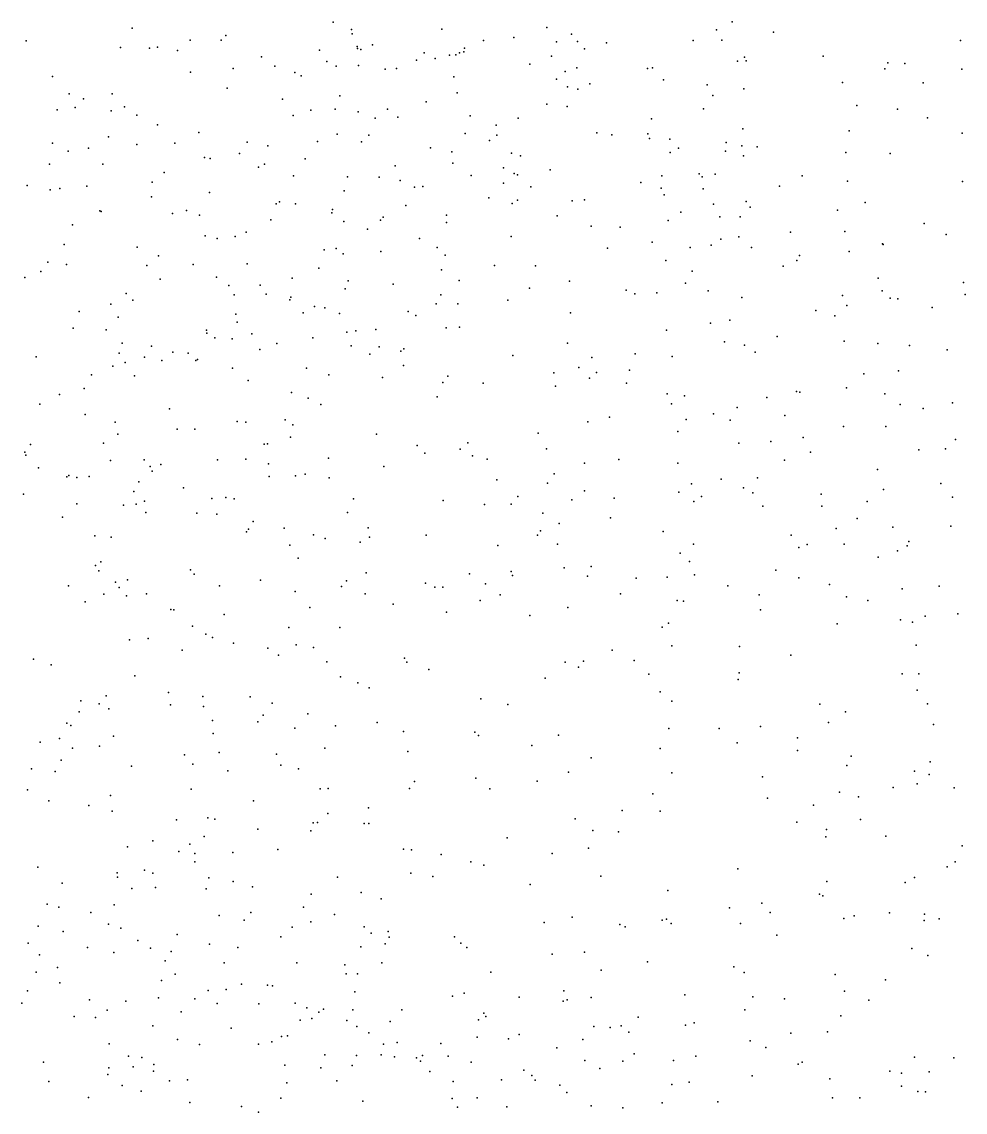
# Model space of a CAD drawing. Header units: metres. Extents: x -25 to 25, y -27.8 to 27.8.
# Drawn here: x 0.059 to 0.748, y -3.174 to -2.377 of the extents above; entities that cross this region are included whole.
import ezdxf

# ---------------------------------------------------------------- set-up
doc = ezdxf.new("R2010")
doc.units = ezdxf.units.M

msp = doc.modelspace()

# ---------------------------------------------------------------- linework, layer by layer
for p in [(0.2868, -2.3776, -12.3196), (0.4429, -2.3816, -3.4377), (0.5781, -2.3774, 13.6776), (0.14, -2.382, -3.659), (0.2084, -2.3874, -12.1703), (0.3002, -2.383, 7.3956), (0.3006, -2.3862, 13.1654), (0.366, -2.3828, 6.8593), (0.4187, -2.3889, -5.244), (0.4608, -2.3864, 12.3954), (0.5667, -2.3832, -1.1589), (0.6083, -2.385, 23.9233), (0.0624, -2.3914, 4.4043), (0.1313, -2.3961, -11.9803), (0.1525, -2.3967, 3.3516), (0.1584, -2.396, 23.1908), (0.1822, -2.3907, 7.5345), (0.2048, -2.3909, 4.2791), (0.3043, -2.3955, 14.4836), (0.3045, -2.3968, 14.8569), (0.3069, -2.3977, -3.5644), (0.3155, -2.3942, 11.1503), (0.3827, -2.3967, 3.5155), (0.3966, -2.3911, 4.0295), (0.4498, -2.392, -0.9037), (0.4653, -2.3918, 12.1885), (0.4704, -2.3971, 23.4283), (0.4865, -2.3927, 14.8208), (0.5497, -2.391, -5.3579), (0.5707, -2.3908, -3.3349), (0.7449, -2.3911, -1.8965), (0.173, -2.3983, -12.0713), (0.2344, -2.4031, 6.6756), (0.2767, -2.3981, 6.7388), (0.3477, -2.4054, 3.4422), (0.3531, -2.4, -12.3944), (0.3613, -2.4042, 13.4204), (0.3717, -2.4018, 4.1111), (0.3763, -2.4015, 14.7401), (0.3791, -2.4, 14.3597), (0.3821, -2.3994, 6.9372), (0.4461, -2.4026, 14.2556), (0.5873, -2.4032, 13.7772), (0.6446, -2.4026, -12.6875), (0.2138, -2.4114, 14.4347), (0.2441, -2.4097, -28.3777), (0.2822, -2.4064, 12.9507), (0.2889, -2.4098, -5.2051), (0.3053, -2.4092, 4.1973), (0.3248, -2.412, 25.1757), (0.3329, -2.4114, 23.2233), (0.4305, -2.4084, 12.0042), (0.4647, -2.4111, 3.7874), (0.5164, -2.4115, -1.0328), (0.5201, -2.411, 10.7608), (0.582, -2.4062, -12.6293), (0.5883, -2.406, -1.5492), (0.6896, -2.4118, 10.6541), (0.692, -2.4073, 24.1301), (0.7044, -2.4078, 24.3535), (0.7459, -2.4119, 14.9992), (0.0816, -2.4174, -0.5293), (0.1826, -2.4143, 25.4017), (0.2587, -2.4145, 14.9541), (0.2634, -2.4168, 13.039), (0.3749, -2.4177, 7.2147), (0.4498, -2.4193, 24.9933), (0.4563, -2.4137, 23.3423), (0.528, -2.4197, 24.8799), (0.2092, -2.4258, -5.1593), (0.3773, -2.4292, 12.5926), (0.4579, -2.425, 3.9692), (0.4654, -2.4266, 3.6071), (0.4743, -2.4226, -5.3164), (0.56, -2.4235, 23.637), (0.5867, -2.4264, 10.6831), (0.6589, -2.4217, -3.2795), (0.7177, -2.4219, -3.2185), (0.094, -2.43, -11.7922), (0.1044, -2.4337, 23.127), (0.1252, -2.4301, -5.1334), (0.2497, -2.434, 3.334), (0.2916, -2.4315, 11.5185), (0.3547, -2.4358, -0.82), (0.564, -2.4313, 13.8685), (0.0852, -2.4416, 15.1643), (0.0982, -2.44, 6.5625), (0.1246, -2.4425, 4.4231), (0.1343, -2.4395, 25.4951), (0.2705, -2.4419, 11.259), (0.2882, -2.4412, 12.781), (0.3051, -2.4432, 23.1394), (0.3264, -2.4411, 10.9875), (0.4429, -2.4376, 4.0696), (0.4576, -2.4393, -12.4704), (0.5572, -2.4409, -1.2017), (0.6692, -2.4386, -23.4595), (0.6989, -2.4413, 24.0066), (0.1433, -2.4457, 3.2644), (0.1583, -2.4526, -11.9308), (0.2574, -2.4459, 4.3086), (0.3173, -2.4477, 6.8453), (0.334, -2.4471, -12.2949), (0.3867, -2.446, 25.0982), (0.4058, -2.453, -12.3964), (0.4219, -2.4478, 12.1121), (0.5192, -2.4484, 14.0113), (0.7209, -2.4475, -24.4293), (0.1887, -2.4583, -12.0011), (0.2897, -2.4594, -3.6344), (0.3127, -2.4601, 12.6717), (0.3831, -2.4591, 13.5578), (0.4064, -2.4603, 23.163), (0.4794, -2.4586, 3.5302), (0.4902, -2.4599, 23.2547), (0.5165, -2.4593, 13.7506), (0.586, -2.4556, 24.7863), (0.6636, -2.4571, 24.6006), (0.7461, -2.4588, -23.918), (0.0818, -2.466, -3.7516), (0.1227, -2.4615, -0.6096), (0.1432, -2.467, 6.6266), (0.171, -2.4661, -3.7203), (0.224, -2.4653, 13.1788), (0.2391, -2.468, 13.3029), (0.2754, -2.4648, -12.1703), (0.3074, -2.4652, 14.2497), (0.4009, -2.4642, -22.9136), (0.5179, -2.4626, 3.929), (0.5326, -2.4632, 3.7664), (0.5739, -2.4655, -1.5007), (0.5853, -2.4681, -12.5585), (0.5964, -2.4687, -5.3861), (0.0932, -2.4719, 14.2941), (0.108, -2.4698, 7.5353), (0.1928, -2.4766, 4.4075), (0.1968, -2.4772, -0.6895), (0.2184, -2.4736, 7.4291), (0.3579, -2.4695, 3.3484), (0.3734, -2.4723, 11.9561), (0.4169, -2.4734, 12.2881), (0.4236, -2.4752, 13.6329), (0.533, -2.4729, -1.1431), (0.5389, -2.4698, -3.4302), (0.5732, -2.472, -1.421), (0.5864, -2.4753, 23.4343), (0.6612, -2.473, 23.7394), (0.6937, -2.4735, 15.0272), (0.0795, -2.4813, -5.2202), (0.1184, -2.4813, 3.2052), (0.2323, -2.4835, -5.2559), (0.2366, -2.4813, -12.0743), (0.2662, -2.4775, 11.6067), (0.332, -2.4825, 7.2283), (0.3742, -2.4807, 12.5104), (0.4111, -2.4842, 12.1984), (0.1633, -2.4875, -11.8692), (0.2577, -2.4899, 11.0831), (0.2972, -2.4906, 7.3167), (0.3204, -2.4908, 6.9022), (0.3875, -2.4896, 14.1627), (0.4189, -2.4881, 4.1946), (0.4215, -2.4893, -0.9314), (0.4453, -2.4855, 3.4031), (0.5267, -2.4899, 3.9929), (0.5542, -2.4884, 14.9674), (0.5562, -2.4907, 3.6217), (0.5657, -2.4886, 3.6941), (0.6293, -2.4899, 23.5084), (0.0633, -2.4969, -0.5569), (0.0799, -2.5002, -11.6833), (0.087, -2.4992, 25.593), (0.1068, -2.4975, 4.5123), (0.1546, -2.4945, -5.2345), (0.2948, -2.501, 4.3481), (0.3356, -2.4934, 6.9757), (0.3462, -2.4983, 10.8705), (0.3523, -2.4976, 4.2904), (0.4111, -2.4954, 14.9228), (0.4311, -2.498, -3.5581), (0.5115, -2.4949, 4.065), (0.5263, -2.499, 24.9188), (0.5569, -2.4995, -1.3236), (0.6128, -2.4975, -1.6799), (0.6624, -2.4939, -12.5879), (0.7465, -2.494, 24.4119), (0.154, -2.5053, -11.801), (0.1965, -2.502, -22.5023), (0.2475, -2.509, 6.8002), (0.4004, -2.506, -15.4782), (0.4214, -2.5077, 10.7674), (0.4613, -2.5082, -12.3818), (0.4703, -2.5074, 23.1296), (0.5285, -2.5039, -12.463), (0.5883, -2.5087, 23.3188), (0.1163, -2.5156, 15.2205), (0.1173, -2.5161, 22.9921), (0.1795, -2.5153, 13.0167), (0.245, -2.5105, 13.3888), (0.2591, -2.5105, 12.7156), (0.2858, -2.517, 25.2731), (0.2863, -2.5146, -3.6853), (0.3397, -2.5116, 3.2782), (0.4175, -2.5102, 3.3369), (0.5406, -2.5165, -1.2385), (0.5646, -2.5107, 10.6342), (0.5913, -2.5127, -1.6109), (0.6551, -2.5149, -1.7463), (0.6753, -2.5095, -21.0958), (0.1693, -2.5175, 4.4831), (0.189, -2.5186, 13.2481), (0.2413, -2.5221, 7.3627), (0.2946, -2.5233, 14.1727), (0.3213, -2.5222, 11.8889), (0.3232, -2.5201, -12.1673), (0.3695, -2.5186, -0.8769), (0.3695, -2.524, 23.0499), (0.4503, -2.5191, 13.832), (0.5315, -2.5225, -3.4861), (0.5692, -2.52, 3.5589), (0.5841, -2.52, 3.9305), (0.7185, -2.5248, 23.6392), (0.0964, -2.5257, -5.2866), (0.2231, -2.5312, 11.4806), (0.3118, -2.5289, 12.573), (0.4752, -2.5266, -1.0384), (0.4963, -2.5275, 10.6828), (0.6209, -2.5312, 3.8196), (0.6605, -2.5306, 24.6691), (0.7344, -2.5329, -12.5856), (0.0902, -2.5401, -0.62), (0.1932, -2.5337, -3.7673), (0.2019, -2.5357, 15.161), (0.2152, -2.5342, 3.1712), (0.3499, -2.5356, -3.6588), (0.4168, -2.5343, 4.2738), (0.5197, -2.5384, -5.381), (0.5629, -2.5406, 3.4792), (0.57, -2.5363, 4.0294), (0.5831, -2.5345, 23.2342), (0.688, -2.5396, 23.4682), (0.6886, -2.5402, -23.6933), (0.1436, -2.542, 6.6869), (0.1592, -2.5483, 14.2053), (0.2801, -2.5441, 11.7975), (0.289, -2.543, 3.2038), (0.2941, -2.5469, 4.4094), (0.3215, -2.5453, 7.0482), (0.3626, -2.5424, 12.0569), (0.3686, -2.5479, 15.0081), (0.4871, -2.5427, 4.1888), (0.5476, -2.5422, 4.103), (0.5924, -2.5423, -5.3976), (0.6273, -2.5482, 3.6305), (0.6636, -2.5451, -12.5273), (0.0782, -2.5529, 15.2889), (0.092, -2.5546, 7.4855), (0.1506, -2.5555, 3.1205), (0.1844, -2.5546, -5.3078), (0.2238, -2.5542, -11.8964), (0.4047, -2.5555, 3.2581), (0.4346, -2.5556, -3.6081), (0.5298, -2.5517, -12.3993), (0.6154, -2.5559, -15.4325), (0.6255, -2.5519, -3.4236), (0.0615, -2.5642, 6.6222), (0.0732, -2.5599, -11.6002), (0.2016, -2.564, 12.8), (0.2569, -2.5648, 10.9886), (0.2762, -2.5574, 6.8909), (0.3658, -2.5585, 12.4097), (0.5489, -2.5595, -1.4442), (0.6849, -2.5646, 23.3718), (0.1604, -2.5655, 4.5544), (0.2105, -2.5701, 25.424), (0.2335, -2.5699, 14.1245), (0.2955, -2.5725, 14.0425), (0.2977, -2.5667, -12.0514), (0.3305, -2.569, 22.9678), (0.3787, -2.5664, -0.9298), (0.4301, -2.5721, 25.0849), (0.4593, -2.567, -12.2951), (0.5441, -2.5683, 15.0505), (0.7472, -2.5679, -1.8385), (0.1356, -2.5759, -0.691), (0.1403, -2.5807, -11.6882), (0.2145, -2.5769, -11.8203), (0.2377, -2.5763, 4.4962), (0.2551, -2.5806, 3.1306), (0.2557, -2.5785, -0.8003), (0.3654, -2.5768, 13.7555), (0.4144, -2.5808, 4.3376), (0.5007, -2.5735, -1.198), (0.507, -2.5762, 24.973), (0.5231, -2.5753, -1.2934), (0.5607, -2.5739, 3.4133), (0.5853, -2.5788, -24.5743), (0.6587, -2.5773, 3.6939), (0.6878, -2.574, 15.1225), (0.6935, -2.5794, -3.3717), (0.6992, -2.5797, 24.5908), (0.7484, -2.5766, -3.3126), (0.1243, -2.5836, 13.1023), (0.2731, -2.5854, 25.3248), (0.2806, -2.5864, -25.0251), (0.3619, -2.5834, 25.1968), (0.3777, -2.5835, -12.1606), (0.6394, -2.5884, -24.1906), (0.662, -2.5847, -1.7462), (0.7242, -2.586, -12.5164), (0.1011, -2.5891, 3.0633), (0.1296, -2.5932, 12.9943), (0.2156, -2.591, -25.3081), (0.2167, -2.5969, 22.906), (0.2649, -2.59, 7.1709), (0.2914, -2.5905, 13.5973), (0.3414, -2.5891, 3.1679), (0.347, -2.5919, -5.3517), (0.46, -2.5899, -1.088), (0.5766, -2.5954, 23.1239), (0.6532, -2.5921, 3.9409), (0.0968, -2.6011, -25.4918), (0.1208, -2.6025, 13.1852), (0.1943, -2.6027, -0.7639), (0.1944, -2.6048, -11.7546), (0.2966, -2.6041, -11.9816), (0.3032, -2.6032, -3.7358), (0.318, -2.6021, 10.8442), (0.3692, -2.6009, 12.2204), (0.3791, -2.6005, 4.3973), (0.5303, -2.6027, 3.3412), (0.5624, -2.5976, -23.2493), (0.1327, -2.6122, -5.3576), (0.2002, -2.6083, 11.149), (0.2129, -2.6091, 11.5992), (0.2273, -2.6053, 7.2508), (0.2455, -2.6125, 7.0121), (0.2718, -2.6083, 15.1794), (0.4579, -2.6121, 3.2433), (0.5727, -2.6112, -12.3653), (0.6111, -2.6073, -1.6798), (0.6599, -2.6107, 24.7018), (0.6845, -2.6125, 3.77), (0.1304, -2.6194, -11.6281), (0.154, -2.6144, 14.1162), (0.1697, -2.6187, 13.4059), (0.1809, -2.6195, -28.2338), (0.2331, -2.6168, 11.6967), (0.2998, -2.6141, 12.5039), (0.3136, -2.6202, 13.8914), (0.3204, -2.6148, -0.9087), (0.3361, -2.6181, 4.4578), (0.3383, -2.6163, 15.1262), (0.5073, -2.62, -1.3544), (0.5872, -2.6137, 24.8481), (0.5951, -2.6187, 10.5627), (0.7077, -2.614, -5.4605), (0.7353, -2.6171, 23.3243), (0.0699, -2.6222, 7.4219), (0.1347, -2.6262, 4.6497), (0.149, -2.6225, 12.8355), (0.1617, -2.6249, -3.8365), (0.1863, -2.6248, 11.2882), (0.1876, -2.6242, 4.5949), (0.3381, -2.6286, 25.2655), (0.4179, -2.6213, 15.0769), (0.4756, -2.6227, 10.6546), (0.5344, -2.6219, -1.5201), (0.1101, -2.6352, 13.2754), (0.1258, -2.629, 7.362), (0.1415, -2.6361, 6.8256), (0.2132, -2.6304, 6.9524), (0.2673, -2.6304, -0.8586), (0.2836, -2.6353, 4.5238), (0.3705, -2.6363, 22.92), (0.448, -2.6338, -12.1812), (0.4661, -2.6299, -24.7515), (0.4791, -2.6336, -5.3876), (0.5032, -2.6319, -28.9259), (0.6744, -2.6347, 3.5572), (0.6996, -2.6323, 3.8503), (0.2246, -2.6395, 13.5492), (0.3228, -2.6372, 12.0816), (0.3669, -2.6409, -1.0022), (0.3962, -2.6414, -12.0984), (0.4492, -2.6437, -1.2033), (0.4739, -2.6377, -1.2834), (0.5011, -2.6413, -12.2401), (0.0868, -2.6497, 14.0796), (0.1048, -2.6454, 12.9268), (0.2564, -2.6482, 25.3938), (0.2685, -2.6523, 13.6762), (0.3627, -2.6513, 10.7511), (0.5307, -2.6493, 3.2809), (0.5434, -2.6506, 15.1371), (0.6035, -2.6519, 3.3637), (0.6252, -2.6474, 4.1359), (0.6277, -2.6479, -3.4923), (0.6618, -2.6449, 4.0583), (0.6897, -2.6492, -12.4147), (0.0724, -2.6568, 13.0893), (0.1673, -2.6602, 7.235), (0.2778, -2.6571, -11.8222), (0.5338, -2.6564, 4.2808), (0.5819, -2.6592, 4.2173), (0.701, -2.6571, 15.205), (0.7177, -2.6599, 3.6705), (0.7391, -2.6558, -1.8386), (0.1056, -2.6643, -15.5331), (0.2516, -2.6682, 22.8501), (0.4887, -2.6663, 25.0413), (0.5445, -2.668, 23.0057), (0.5646, -2.6637, -1.5888), (0.5768, -2.6685, -12.2901), (0.6167, -2.6651, -23.5077), (0.1274, -2.6698, -11.5688), (0.1728, -2.675, 11.4591), (0.1856, -2.6751, 7.0419), (0.2166, -2.6695, -5.3786), (0.2229, -2.67, 25.4727), (0.2573, -2.6718, 11.8874), (0.4728, -2.6697, 4.3736), (0.6596, -2.6731, 3.4238), (0.6905, -2.6731, -3.4394), (0.1295, -2.6786, 22.8396), (0.2556, -2.6808, -11.7575), (0.3183, -2.6787, 12.3082), (0.4365, -2.678, 3.1266), (0.5385, -2.6766, 24.9698), (0.6065, -2.684, -21.3096), (0.63, -2.6811, -5.4244), (0.7414, -2.6825, 23.2037), (0.0616, -2.6917, -11.4484), (0.0656, -2.6861, 12.9995), (0.1189, -2.6853, 2.9331), (0.2364, -2.6859, 13.8277), (0.2387, -2.6856, 15.2898), (0.3482, -2.6869, 3.0406), (0.3796, -2.6896, -11.984), (0.385, -2.6849, -5.3797), (0.4426, -2.6894, 22.9044), (0.5831, -2.6853, -3.5656), (0.6354, -2.6918, 24.7646), (0.7146, -2.6901, 4.0029), (0.734, -2.6894, 3.9034), (0.0622, -2.6941, 13.2254), (0.124, -2.6979, 6.962), (0.1487, -2.6973, 4.718), (0.2023, -2.6973, 11.0242), (0.223, -2.697, -3.8514), (0.2395, -2.7004, 2.9574), (0.2834, -2.6963, 12.4465), (0.3536, -2.6926, -1.049), (0.3885, -2.6946, 15.1671), (0.3993, -2.6969, -1.1701), (0.4704, -2.6998, -1.4385), (0.4953, -2.6971, -22.7097), (0.5386, -2.6998, -3.6196), (0.6165, -2.6976, -1.7165), (0.0715, -2.7033, 13.3175), (0.1531, -2.7022, 13.5133), (0.1544, -2.7056, 11.266), (0.1608, -2.7008, 15.3718), (0.2663, -2.7079, 11.9811), (0.3238, -2.7023, 4.5619), (0.4482, -2.7077, 10.6394), (0.6844, -2.7044, -1.7873), (0.0923, -2.7098, 15.4232), (0.0937, -2.7088, 7.2213), (0.0996, -2.7104, 13.9829), (0.1086, -2.7097, -0.779), (0.1449, -2.7134, -3.8996), (0.24, -2.7095, 4.6429), (0.2591, -2.709, -0.9456), (0.2837, -2.7106, 10.8343), (0.4064, -2.7121, -1.2391), (0.4432, -2.7144, 4.4639), (0.5485, -2.715, -12.1851), (0.5702, -2.7116, 15.2177), (0.5968, -2.7106, 10.5222), (0.7307, -2.7147, 24.5955), (0.0605, -2.7226, 12.9129), (0.1411, -2.7205, -21.4837), (0.1774, -2.7178, 13.9399), (0.4217, -2.7242, -1.344), (0.4704, -2.72, -12.0682), (0.5393, -2.721, 4.3523), (0.5559, -2.7243, -5.4107), (0.5865, -2.7179, -1.6557), (0.5932, -2.7215, 4.2865), (0.6431, -2.7225, 15.2828), (0.6888, -2.7191, 10.467), (0.0995, -2.7295, 12.8051), (0.1335, -2.7306, -11.5167), (0.1429, -2.7297, 2.8787), (0.1489, -2.7277, 12.7179), (0.1981, -2.7256, 13.7549), (0.2084, -2.7249, -11.6412), (0.2143, -2.7259, 12.5822), (0.3015, -2.7258, 25.3898), (0.367, -2.7271, -11.8854), (0.3972, -2.7301, 4.5336), (0.4167, -2.7297, 25.2059), (0.4611, -2.7267, 25.109), (0.4921, -2.7255, 15.2539), (0.5503, -2.7279, -22.9396), (0.6005, -2.7313, -24.0134), (0.6438, -2.7313, 15.3744), (0.6767, -2.7279, -12.2957), (0.7392, -2.7248, 3.5488), (0.0891, -2.7392, 13.3979), (0.1498, -2.7359, 13.8602), (0.1871, -2.7363, 11.6587), (0.2017, -2.7372, -0.9076), (0.2971, -2.7359, 15.353), (0.44, -2.7364, -25.1779), (0.4892, -2.7398, 15.4081), (0.6696, -2.7402, 15.4639), (0.2248, -2.7481, 25.5264), (0.2282, -2.7425, 15.4657), (0.2509, -2.7474, 22.7876), (0.3124, -2.7471, 15.4893), (0.4518, -2.7438, -1.5011), (0.6542, -2.7475, 15.6125), (0.6955, -2.7465, 4.1538), (0.7379, -2.7458, 4.0798), (0.1126, -2.7529, 4.8292), (0.1245, -2.7539, 15.5244), (0.2234, -2.75, 4.7027), (0.2723, -2.7523, 2.9086), (0.2809, -2.7549, 12.0644), (0.3132, -2.7539, -1.0732), (0.3547, -2.7525, 2.9575), (0.4359, -2.7524, 22.8474), (0.4383, -2.7492, 15.5258), (0.5277, -2.7497, 15.6377), (0.6214, -2.7525, 3.2572), (0.2552, -2.7598, -1.0053), (0.3065, -2.7575, -3.8438), (0.4071, -2.76, 15.6684), (0.4505, -2.759, -11.9696), (0.5499, -2.7589, 3.1567), (0.6268, -2.7614, 15.7366), (0.633, -2.7593, -5.433), (0.6599, -2.7589, 23.0304), (0.6989, -2.7638, -5.4696), (0.706, -2.7602, 15.7034), (0.7072, -2.7571, 3.3924), (0.117, -2.772, 13.7624), (0.2611, -2.7692, 15.6413), (0.5401, -2.7656, -1.6302), (0.547, -2.7718, 4.4021), (0.6849, -2.7686, 24.6764), (0.1132, -2.7747, 13.6398), (0.1156, -2.7785, -0.8621), (0.1826, -2.7778, 11.0708), (0.3109, -2.7799, -1.1446), (0.4167, -2.7789, -15.6234), (0.4554, -2.7763, -21.4359), (0.4751, -2.7753, -3.736), (0.6101, -2.7779, 24.8596), (0.1278, -2.7869, -3.9576), (0.1364, -2.7851, 2.8), (0.1853, -2.7809, -5.4137), (0.2337, -2.7854, 11.8925), (0.2965, -2.7859, -11.6928), (0.3543, -2.7876, -1.2962), (0.3863, -2.7806, -1.3704), (0.4178, -2.782, 15.7669), (0.4726, -2.7824, 3.0282), (0.508, -2.7838, -5.4118), (0.5306, -2.7831, 10.5595), (0.5507, -2.7814, 22.9058), (0.6268, -2.7836, 10.4851), (0.0934, -2.7895, 15.6877), (0.1192, -2.7956, -5.4488), (0.1305, -2.7907, 11.3384), (0.1504, -2.7954, -0.9277), (0.2037, -2.7894, 10.9718), (0.2589, -2.7937, 2.8398), (0.2928, -2.79, -27.6448), (0.3102, -2.7953, 4.6654), (0.3611, -2.7905, -11.7781), (0.3669, -2.7905, -3.8299), (0.398, -2.7881, -5.3963), (0.4965, -2.7954, -22.1782), (0.5751, -2.7895, -3.6509), (0.6492, -2.7886, 24.7732), (0.7023, -2.7916, 15.8722), (0.7295, -2.7897, 23.0719), (0.1055, -2.8012, 12.7379), (0.1357, -2.7967, 25.6757), (0.3305, -2.8029, 2.8682), (0.394, -2.8002, 4.5958), (0.4087, -2.7961, -11.8402), (0.5381, -2.8002, -24.2184), (0.5426, -2.8006, 3.0914), (0.5979, -2.7961, -1.7184), (0.6618, -2.7976, -29.0357), (0.6774, -2.8001, 3.2951), (0.1682, -2.8067, 4.8057), (0.1703, -2.8069, -11.4847), (0.207, -2.8104, -3.9389), (0.2697, -2.8053, -11.6271), (0.3695, -2.8087, 25.3694), (0.4303, -2.8112, 15.8848), (0.4582, -2.8052, -11.9004), (0.599, -2.8071, 4.3664), (0.7192, -2.8115, 4.1672), (0.7431, -2.8098, -22.3375), (0.184, -2.8189, 11.6875), (0.2915, -2.8198, 12.153), (0.5271, -2.8196, 15.9202), (0.5317, -2.8167, 25.0743), (0.6548, -2.8171, 4.3026), (0.7011, -2.8143, -1.8016), (0.7098, -2.8161, 10.4277), (0.1938, -2.8247, -24.905), (0.1987, -2.8271, 25.6185), (0.2544, -2.82, 11.9789), (0.138, -2.8289, -11.41), (0.1516, -2.828, 12.6389), (0.214, -2.8313, 15.8294), (0.2391, -2.835, -1.1115), (0.2596, -2.8326, 25.542), (0.2723, -2.8345, -25.5125), (0.534, -2.8332, -11.9634), (0.5836, -2.8339, -12.035), (0.7127, -2.8327, 15.9723), (0.0678, -2.843, 22.7159), (0.1764, -2.8364, -25.7062), (0.2467, -2.84, -5.4217), (0.3388, -2.8423, -3.8715), (0.4906, -2.8365, 25.1976), (0.621, -2.8401, 24.9287), (0.0808, -2.8472, 2.7129), (0.2822, -2.8451, 12.3189), (0.3405, -2.8453, 22.7683), (0.3567, -2.8505, -11.6864), (0.4563, -2.8453, 25.2824), (0.466, -2.8489, -3.7793), (0.4695, -2.8446, -1.5879), (0.5067, -2.844, 2.9912), (0.1418, -2.8551, 4.8706), (0.292, -2.856, 15.9154), (0.4417, -2.8569, 2.884), (0.5173, -2.854, -11.8944), (0.5826, -2.8578, -3.6748), (0.5834, -2.8531, 4.4243), (0.7023, -2.8538, -12.1256), (0.7146, -2.8538, -3.5362), (0.1665, -2.8673, 22.7108), (0.3047, -2.8604, -11.5984), (0.3131, -2.8639, 2.772), (0.5255, -2.8668, 10.5423), (0.7134, -2.8657, 4.2161), (0.1024, -2.8735, -5.4802), (0.1159, -2.8757, 11.3325), (0.121, -2.8697, 11.4367), (0.1916, -2.8703, 11.7576), (0.226, -2.8705, 11.8952), (0.2422, -2.8751, -3.9565), (0.3945, -2.872, 2.7992), (0.534, -2.8738, 4.5033), (0.7208, -2.8756, 3.2854), (0.1012, -2.8814, 15.9083), (0.1229, -2.8792, -11.2687), (0.1678, -2.8765, -3.9973), (0.192, -2.8776, 10.9909), (0.2683, -2.883, -1.3474), (0.4143, -2.8761, -3.8407), (0.6423, -2.8758, -12.0312), (0.6609, -2.8815, -1.785), (0.0923, -2.8899, -0.9669), (0.095, -2.8914, 4.9469), (0.1986, -2.8878, 2.6967), (0.2318, -2.8888, 4.8), (0.2356, -2.8839, -11.4773), (0.3188, -2.8893, -5.4261), (0.6485, -2.8894, 3.1253), (0.7252, -2.8907, 23.0045), (0.1263, -2.8994, 11.5233), (0.199, -2.8973, 12.517), (0.2588, -2.8934, -27.8776), (0.2884, -2.8917, -1.4266), (0.338, -2.8958, -1.5191), (0.3903, -2.8964, 25.444), (0.3928, -2.8988, 10.6443), (0.4514, -2.8985, 4.606), (0.532, -2.8937, -11.8305), (0.5688, -2.8937, 25.1476), (0.599, -2.8922, 10.4729), (0.0728, -2.9037, -4.0422), (0.0868, -2.9009, -11.1112), (0.116, -2.9066, -11.1866), (0.4318, -2.9061, -1.5997), (0.5818, -2.9041, -1.736), (0.626, -2.9005, -11.9602), (0.0963, -2.908, -27.1668), (0.1781, -2.9129, 25.7105), (0.2035, -2.9113, -1.2528), (0.2454, -2.9124, 11.9798), (0.2807, -2.9081, 15.9925), (0.3412, -2.9105, 4.7172), (0.4753, -2.9152, -11.7332), (0.5255, -2.9082, 22.8312), (0.6258, -2.9097, 3.0539), (0.6651, -2.9139, 24.9186), (0.0664, -2.9231, 5.0024), (0.088, -2.9169, 12.6822), (0.1394, -2.9212, -1.0998), (0.1842, -2.9198, -5.4557), (0.2485, -2.9205, 12.3796), (0.2615, -2.9232, 10.8263), (0.662, -2.9208, -3.6369), (0.7227, -2.9181, 10.3935), (0.0837, -2.9251, -11.0283), (0.2099, -2.9247, -21.8208), (0.3909, -2.93, -5.4292), (0.4586, -2.9255, 2.7992), (0.5342, -2.926, 25.2963), (0.6003, -2.9289, -5.4625), (0.7114, -2.9249, 4.3161), (0.7222, -2.9273, 3.232), (0.0635, -2.9385, -5.5288), (0.1831, -2.9379, -11.298), (0.2773, -2.9378, 12.2765), (0.283, -2.9375, 22.6971), (0.3426, -2.9375, -11.5408), (0.3462, -2.9323, 25.5435), (0.4011, -2.9377, -24.5799), (0.4358, -2.9322, 16.0815), (0.6957, -2.9367, -5.5163), (0.7133, -2.9342, -3.582), (0.7403, -2.937, -23.1867), (0.079, -2.9465, -1.0378), (0.1242, -2.9426, 2.6182), (0.2285, -2.9466, -11.3863), (0.5202, -2.9414, 2.8659), (0.6041, -2.9447, -3.7119), (0.6565, -2.9401, -24.9872), (0.6705, -2.9435, -11.9136), (0.1082, -2.9499, 11.3816), (0.1253, -2.954, -1.1647), (0.3125, -2.9517, -21.5739), (0.4979, -2.9537, 25.3859), (0.5255, -2.954, -5.4562), (0.6377, -2.9497, 4.435), (0.1722, -2.9605, 22.6637), (0.1952, -2.959, -1.3753), (0.2002, -2.96, 2.6175), (0.2722, -2.9625, -5.4546), (0.2752, -2.9623, 25.6371), (0.2829, -2.9559, 4.8013), (0.3094, -2.9632, -3.9692), (0.3129, -2.9632, 10.7435), (0.4634, -2.9597, -3.8524), (0.6254, -2.9622, 2.9829), (0.6719, -2.9602, 25.0377), (0.2317, -2.9673, -28.4361), (0.2704, -2.9685, 12.0679), (0.4763, -2.9683, 4.6283), (0.4951, -2.9692, -11.6717), (0.6472, -2.9675, -11.8348), (0.1551, -2.9758, 4.9336), (0.182, -2.9782, -4.0529), (0.1925, -2.9725, 11.7661), (0.4138, -2.9736, 4.6949), (0.6465, -2.9729, 25.1429), (0.6905, -2.9724, 16.1987), (0.1364, -2.9801, 11.1815), (0.174, -2.9836, 11.0731), (0.1858, -2.9851, -9.4625), (0.2134, -2.9843, 12.4538), (0.2464, -2.9821, -1.5197), (0.3381, -2.9819, -11.4779), (0.344, -2.9823, -5.4495), (0.3657, -2.9858, 2.6606), (0.4466, -2.985, -11.597), (0.4732, -2.9812, 2.7493), (0.7461, -2.9793, -5.5609), (0.0711, -2.9949, -10.8271), (0.1856, -2.9912, -1.4551), (0.3874, -2.9911, 10.6566), (0.3969, -2.9936, -1.6376), (0.7353, -2.9947, 24.8878), (0.7411, -2.9912, 3.1877), (0.1289, -2.9992, -10.9063), (0.1293, -3.0022, 16.1107), (0.1489, -2.9972, 25.8008), (0.1551, -2.9994, 11.6203), (0.1958, -3.0027, -11.1415), (0.29, -3.0022, 12.1515), (0.3434, -2.9994, 4.7694), (0.3596, -3.0019, 25.5888), (0.4823, -3.0015, 25.4598), (0.5824, -2.9963, 4.5373), (0.7113, -3.0026, -11.834), (0.0887, -3.0068, 5.0202), (0.1397, -3.0105, 2.557), (0.157, -3.0098, -10.976), (0.194, -3.0108, -9.5971), (0.2136, -3.0054, -24.7945), (0.2278, -3.0093, -9.4098), (0.4307, -3.0076, -5.4634), (0.6474, -3.0055, -5.5155), (0.7045, -3.0062, 3.089), (0.2707, -3.0146, 12.3206), (0.3072, -3.0134, -11.3905), (0.3219, -3.0182, -27.5359), (0.5312, -3.0121, 4.5966), (0.6421, -3.0146, -3.7141), (0.6444, -3.0159, 4.467), (0.0777, -3.0221, 25.8792), (0.0864, -3.0242, -9.5208), (0.1267, -3.0226, -5.5364), (0.2651, -3.0241, -9.5171), (0.5763, -3.0246, 16.2439), (0.5998, -3.0214, 2.8723), (0.1097, -3.0281, -10.7401), (0.2034, -3.0302, 10.9717), (0.2217, -3.0336, -15.7495), (0.2267, -3.0282, 16.1522), (0.2704, -3.035, -11.2402), (0.2876, -3.0296, -4.0241), (0.4614, -3.0316, -1.719), (0.527, -3.0336, -3.8386), (0.5303, -3.0331, -11.6048), (0.6059, -3.0282, 10.4655), (0.6598, -3.0324, 25.2545), (0.6674, -3.0305, 2.9786), (0.6931, -3.0284, 16.2978), (0.7184, -3.034, 4.3818), (0.7187, -3.0293, -3.6326), (0.7295, -3.0327, 25.0357), (0.0712, -3.0381, -9.4015), (0.0894, -3.042, -4.1322), (0.1227, -3.0367, -9.6484), (0.1317, -3.0396, 11.2872), (0.2569, -3.0388, 11.9659), (0.3093, -3.0387, 2.5994), (0.327, -3.0419, -28.6084), (0.4409, -3.0355, -15.8209), (0.4962, -3.0369, 16.2167), (0.5001, -3.0387, 22.7729), (0.5337, -3.0362, 10.5297), (0.5842, -3.0361, -11.6545), (0.064, -3.0505, -10.6772), (0.144, -3.0485, 11.5497), (0.1727, -3.0443, -1.5094), (0.2485, -3.0458, -5.507), (0.3145, -3.0433, -1.6178), (0.3276, -3.0461, -9.4122), (0.3754, -3.0458, 22.7047), (0.3801, -3.0504, -11.4232), (0.6108, -3.0446, -1.8045), (0.1074, -3.0538, 12.5948), (0.1264, -3.0574, 11.4126), (0.1534, -3.0542, 4.9582), (0.1683, -3.0565, -9.3552), (0.1964, -3.0513, -9.7411), (0.2171, -3.0538, -10.9623), (0.3069, -3.0533, 16.1943), (0.3246, -3.0511, -11.327), (0.3844, -3.0536, -5.4907), (0.4467, -3.0585, -28.7882), (0.4704, -3.0572, -3.9043), (0.7094, -3.0543, -1.8892), (0.0723, -3.0591, -1.211), (0.164, -3.0635, -10.7016), (0.2072, -3.0649, 25.7712), (0.2602, -3.065, -11.041), (0.2952, -3.0663, 22.6618), (0.3224, -3.065, 25.6539), (0.5163, -3.0642, -1.7635), (0.7212, -3.0595, -11.7498), (0.0697, -3.0718, 5.0569), (0.0853, -3.0684, -9.7041), (0.1713, -3.0731, -10.6252), (0.2962, -3.0728, -11.1774), (0.3045, -3.073, 10.7911), (0.4019, -3.0717, -9.4936), (0.4824, -3.0702, -11.4989), (0.5793, -3.0677, 2.7914), (0.587, -3.0719, 4.5683), (0.6534, -3.0735, -11.6626), (0.087, -3.0796, -1.2843), (0.1613, -3.0777, 2.5152), (0.2198, -3.0805, -28.2091), (0.2387, -3.0813, -10.7628), (0.2425, -3.0818, -10.6876), (0.6903, -3.0774, 10.4144), (0.0635, -3.0854, -9.3453), (0.1591, -3.0904, -5.5616), (0.1954, -3.085, 11.7271), (0.2085, -3.0843, -1.5822), (0.3025, -3.086, -11.1084), (0.3738, -3.0893, 2.5909), (0.3825, -3.0871, -9.6306), (0.4226, -3.09, -1.7287), (0.4552, -3.0854, -5.5197), (0.4751, -3.0902, -9.3531), (0.5437, -3.0883, 4.6209), (0.5934, -3.0898, 22.8248), (0.6602, -3.0855, 2.9014), (0.0593, -3.0944, 2.4824), (0.1087, -3.092, -10.5593), (0.1353, -3.0929, 22.6304), (0.1857, -3.0913, 11.0716), (0.2019, -3.0946, 16.2195), (0.2324, -3.0949, -10.5553), (0.2589, -3.0944, 2.5396), (0.2674, -3.0977, 25.7213), (0.2797, -3.0987, 4.8526), (0.4548, -3.093, -24.2875), (0.4577, -3.092, 2.6568), (0.6165, -3.0911, -11.5993), (0.6781, -3.0922, -3.717), (0.0976, -3.1041, -5.6052), (0.1131, -3.1049, -1.46), (0.1216, -3.0994, -9.8238), (0.1757, -3.1007, -10.4293), (0.2712, -3.1055, -9.8448), (0.2762, -3.101, -1.6444), (0.3012, -3.0991, 12.2317), (0.337, -3.0993, -1.6839), (0.3928, -3.1065, -25.426), (0.3967, -3.1016, -9.3159), (0.3982, -3.104, -9.6976), (0.5095, -3.1046, -9.4177), (0.5874, -3.0992, -5.5523), (0.6575, -3.1035, -5.5873), (0.1549, -3.111, -9.9118), (0.2122, -3.1125, 4.9173), (0.2626, -3.1068, -10.4856), (0.2968, -3.107, -4.0696), (0.3041, -3.1113, -10.9213), (0.3284, -3.1077, -9.2669), (0.4771, -3.1115, -9.2833), (0.489, -3.1122, 10.5802), (0.4971, -3.1109, 25.552), (0.544, -3.1105, -9.3437), (0.5504, -3.1087, -3.8599), (0.1731, -3.1208, 12.482), (0.2491, -3.1186, -27.9473), (0.2533, -3.1181, -10.346), (0.3129, -3.1161, -10.7965), (0.3919, -3.1192, -9.7972), (0.4147, -3.1204, 10.6532), (0.4225, -3.1173, -3.9914), (0.4692, -3.121, -9.6165), (0.5028, -3.1156, -9.51), (0.5914, -3.1218, -11.4966), (0.6211, -3.1163, 25.4252), (0.6479, -3.1153, -28.9559), (0.1232, -3.124, -10.3474), (0.1891, -3.1245, -10.1512), (0.2321, -3.1243, -10.2264), (0.2419, -3.1227, -9.26), (0.3235, -3.1244, -10.6998), (0.3335, -3.123, -10.6246), (0.3653, -3.1237, -5.5404), (0.4502, -3.127, -11.3312), (0.6029, -3.1267, -9.2308), (0.0752, -3.1374, -9.8906), (0.1372, -3.1331, 4.9981), (0.1469, -3.1341, -10.0483), (0.2806, -3.1321, -10.0679), (0.3038, -3.1325, -10.1376), (0.3217, -3.1322, -9.9916), (0.3315, -3.1336, 2.5425), (0.3476, -3.1342, -10.2034), (0.3506, -3.1368, -10.0721), (0.352, -3.1326, -10.3077), (0.3707, -3.133, -11.1668), (0.3876, -3.1375, -10.3795), (0.4705, -3.1362, 16.3314), (0.4984, -3.1368, 4.6902), (0.5067, -3.1314, -25.1401), (0.5353, -3.1362, -9.2141), (0.5517, -3.133, 10.521), (0.6294, -3.1374, -3.7981), (0.7114, -3.1337, 16.4315), (0.74, -3.1344, -9.2413), (0.1222, -3.1464, -1.5329), (0.1229, -3.1416, -10.2019), (0.1407, -3.1409, -4.1967), (0.1554, -3.144, 11.2403), (0.1558, -3.1391, 2.4716), (0.2514, -3.1397, -4.1287), (0.2778, -3.1417, 11.9732), (0.3005, -3.1399, -5.5613), (0.3573, -3.1443, -10.8841), (0.4259, -3.1434, -9.8643), (0.4815, -3.1421, -3.948), (0.6265, -3.1389, 10.4601), (0.6934, -3.1441, -1.9267), (0.7018, -3.1456, 4.4668), (0.7222, -3.1446, 2.9758), (0.0791, -3.1516, -9.9972), (0.1671, -3.1512, -1.6038), (0.1803, -3.1504, 11.619), (0.2528, -3.1526, 22.633), (0.2893, -3.1512, -27.7014), (0.3744, -3.1515, -10.9832), (0.4096, -3.1504, -10.5021), (0.4319, -3.1472, -9.9416), (0.4342, -3.1507, -10.1475), (0.4522, -3.1543, -10.3105), (0.5342, -3.1537, -1.8235), (0.5468, -3.152, 2.6957), (0.5928, -3.1475, -9.4769), (0.6495, -3.1496, -9.4142), (0.1325, -3.1546, 16.2721), (0.1466, -3.1587, 11.3364), (0.4574, -3.1596, -10.0423), (0.7018, -3.1551, -5.6511), (0.7139, -3.1588, -9.0768), (0.7194, -3.1591, 25.3638), (0.1079, -3.1632, 25.8895), (0.1821, -3.167, -26.0358), (0.2197, -3.1698, 11.7681), (0.2485, -3.1637, 11.859), (0.3084, -3.166, -24.523), (0.3737, -3.1639, 22.6852), (0.3776, -3.1703, -4.0622), (0.3919, -3.1634, -10.79), (0.4135, -3.1701, -10.7152), (0.4752, -3.1694, -11.2092), (0.527, -3.1672, -11.2932), (0.5677, -3.1665, 22.7941), (0.6514, -3.1635, 4.5389), (0.6715, -3.1635, 2.838), (0.2323, -3.174, 10.9491), (0.4984, -3.1709, -10.184)]:
    msp.add_point(p)

doc.saveas('drawing.dxf')
